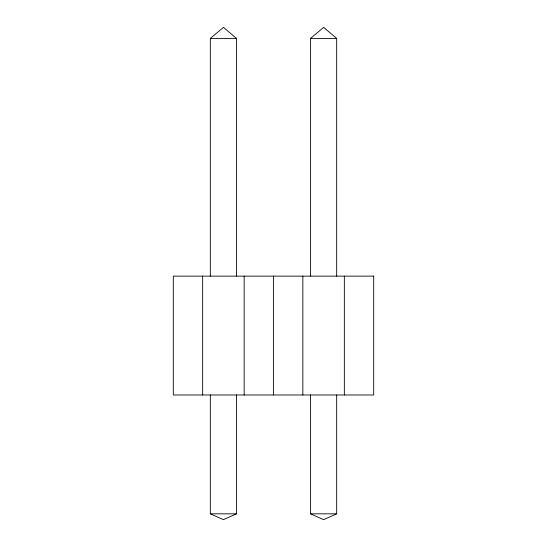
<?xml version="1.0" encoding="UTF-8"?>
<svg xmlns="http://www.w3.org/2000/svg" width="547" height="547" viewBox="0 0 547 547"><rect width="100%" height="100%" fill="white"/><g stroke="black" fill="none" stroke-linecap="round" stroke-linejoin="round"><path stroke-width="0.82" d="M210.328 276.132L210.328 38.44L223.491 27.35L236.475 38.44L236.475 276.132M310.525 276.132L310.525 38.44L323.68 27.35L336.672 38.44L336.672 276.132M236.475 394.982L236.475 513.824L223.422 519.65L210.328 513.824L210.328 394.982M336.672 394.982L336.672 513.824L323.612 519.65L310.525 513.824L310.525 394.982M210.328 38.44L236.475 38.44M310.525 38.44L336.672 38.44M210.328 513.824L236.475 513.824M310.525 513.824L336.672 513.824M344.343 276.132L344.343 394.982M302.847 276.132L302.847 394.982M273.5 276.132L273.5 394.982M244.153 276.132L244.153 394.982M202.657 276.132L202.657 394.982M373.69 276.132L173.31 276.132L173.31 394.982L373.69 394.982L373.69 276.132"/></g></svg>
